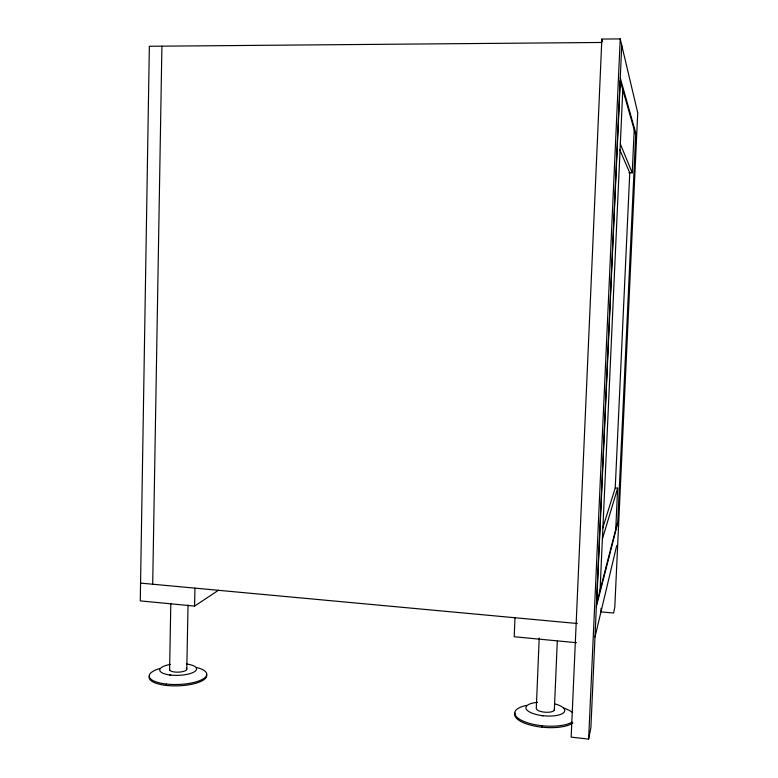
<?xml version="1.0" encoding="UTF-8"?>
<svg xmlns="http://www.w3.org/2000/svg" width="778" height="778" viewBox="0 0 778 778"><rect width="100%" height="100%" fill="white"/><g stroke="black" fill="none" stroke-linecap="round" stroke-linejoin="round"><path stroke-width="1.17" d="M152.702 584.229L161.912 46.165M166.404 685.418L166.424 684.057M169.594 669.897L170.81 603.436M186.798 668.885L188.033 605.09M601.705 42.469L149.347 46.272L140.273 600.888L194.578 606.101L194.938 588.139M514.987 617.751L514.229 636.744L576.479 642.706M539.203 638.106L536.275 708.807A9.132 3.18 4.6 0 0 545.3 712.24A9.132 3.18 4.6 0 0 554.344 710.081L557.291 641.179M541.653 727.158L541.712 725.699M601.102 608.24L600.937 611.887L613.618 613.025L614.795 607.083L637.727 112.82L620.222 38.9L601.861 39.065L571.159 737.136L588.635 739.1L590.881 727.79L621.739 45.309M588.635 739.1L620.222 38.9M600.062 590.308L622.789 89.694M602.629 528.369L615.242 487.981L629.762 172.804L619.638 149.483M615.748 529.341L617.654 488.146L615.242 487.981M628.838 172.794L632.222 172.842L634.216 129.77M594.976 637.056L616.75 545.436M596.356 606.577L617.8 522.777M602.386 538.989L617.654 488.146M194.578 606.101L218.56 590.201M169.478 675.003L170.8 675.08M541.741 715.653L543.19 715.741M140.565 583.101L577.325 623.518M620.329 143.959L632.222 172.842M601.861 39.065L602.522 41.195M620.26 77.985L635.84 133.388M554.325 709.244L554.344 710.081M572.054 722.11A30.43 10.736 4.6 0 1 525.743 722.159A30.43 10.736 4.6 0 1 526.414 705.442M563.661 708.019A30.43 10.736 4.6 0 1 572.589 712.599M572.861 722.966A30.43 10.775 4.6 0 1 536.908 726.487A30.43 10.775 4.6 0 1 514.987 713.115M554.49 703.789A19.479 6.778 4.6 0 1 560.014 714.622A19.479 6.778 4.6 0 1 529.692 712.065A19.479 6.778 4.6 0 1 537.559 702.359M169.701 669.177A8.646 2.752 -1.9 0 0 175.643 672.114A8.646 2.752 -1.9 0 0 186.068 670.315L186.72 669.605A8.646 2.752 -1.9 0 0 186.282 668.205M196.746 667.553A28.805 9.297 -2 0 1 198.594 681.042A28.805 9.297 -2 0 1 156.641 682.082A28.805 9.297 -2 0 1 160.025 668.458M206.462 674.351A28.796 9.336 -2 0 1 177.491 685.865A28.796 9.336 -2 0 1 149.58 675.819M186.487 663.994A18.429 5.874 -1.9 0 1 192.351 672.805A18.429 5.874 -1.9 0 1 163.565 673.495A18.429 5.874 -1.9 0 1 170.411 664.383M620.26 80.834L596.619 603.689L617.79 521.406L635.694 134.954L620.26 80.834"/></g></svg>
